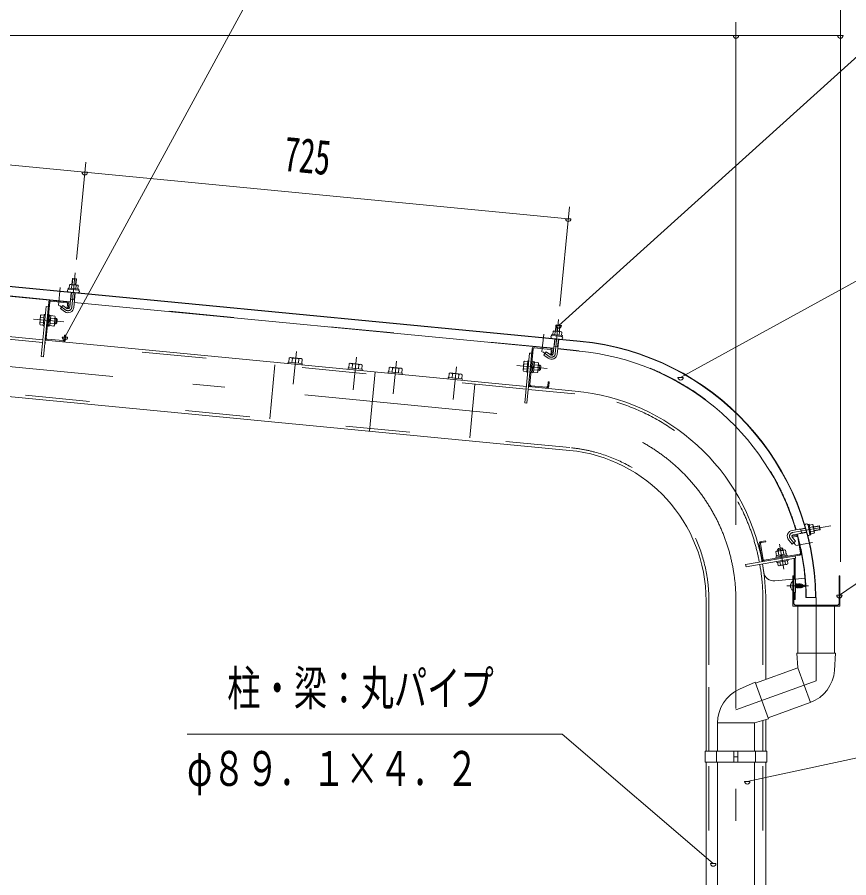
# Model space of a CAD drawing. Units: millimetres, scale not verified. Extents: x -26655 to 26659, y -10500 to 10500.
# Drawn here: x 18766 to 21869, y 5638 to 8851 of the extents above; entities that cross this region are included whole.
import ezdxf
from ezdxf.enums import TextEntityAlignment as Align

# ---------------------------------------------------------------- set-up
doc = ezdxf.new("R2010")
doc.units = ezdxf.units.MM
doc.header["$LTSCALE"] = 60
doc.linetypes.add('USER2', pattern=[10, 4, -6])
doc.linetypes.add('USER3', pattern=[24, 12, -5, 2, -5])
for name, color, linetype, lineweight in [('0-6_2-02BOLD', 7, 'Continuous', 18), ('0-7_2-12HIDDEN', 3, 'USER2', 18), ('0-8_2-22CENTER', 3, 'USER3', 18), ('0-9_2-42THIN', 4, 'Continuous', 18), ('0-A_2-52DIM', 3, 'Continuous', 18)]:
    doc.layers.add(name, color=color, linetype=linetype, lineweight=lineweight)
doc.styles.add('ＭＳ ゴシック', font='')
doc.styles.get('ＭＳ ゴシック').set_extended_font_data('MS Gothic')

msp = doc.modelspace()

# ---------------------------------------------------------------- linework, layer by layer
at = {"layer": '0-6_2-02BOLD'}
for p, q in [((20865.76, 7641.83), (16942.15, 8019.63)), ((16983.59, 8014.38), (20865.64, 7640.58)), ((18963.44, 7787.32), (17174.22, 7959.61)), ((18971.84, 7874.51), (18986.78, 7873.08)), ((18967.77, 7838.64), (18968.99, 7851.39)), ((18985.16, 7849.83), (18983.93, 7837.08)), ((17065.28, 7819.4), (18861.48, 7646.45)), ((18961.64, 7768.5), (18966.92, 7823.4)), ((18981.85, 7821.97), (18976.57, 7767.06)), ((18887.03, 7786.64), (18874.19, 7653.26)), ((18950.12, 7784.58), (18891.4, 7790.24)), ((18953.72, 7780.22), (18952.09, 7763.3)), ((18979.27, 7795.13), (18964.34, 7796.57)), ((20767.6, 7613.6), (18978.38, 7785.89)), ((18873.46, 7770.87), (18881.42, 7770.1)), ((18926.71, 7762.9), (18942.59, 7751.58)), ((18863.68, 7711.02), (18851.73, 7712.17)), ((18853.52, 7730.85), (18865.48, 7729.7)), ((18884.01, 7713.46), (18889.46, 7717.96)), ((18889.94, 7722.94), (18884.49, 7718.44)), ((18890.36, 7727.3), (18904.8, 7725.91)), ((18906.59, 7726.36), (18911.57, 7725.88)), ((18882.45, 7697.29), (18878.46, 7697.67)), ((18887.59, 7698.56), (18882.61, 7699.04)), ((18903, 7707.24), (18888.56, 7708.62)), ((18909.65, 7705.98), (18904.68, 7706.45)), ((20790.92, 7699.35), (20788.81, 7677.43)), ((18877.79, 7648.89), (18936.51, 7643.24)), ((20765.79, 7594.78), (20771.07, 7649.69)), ((20771.92, 7664.92), (20773.15, 7677.67)), ((20786.01, 7648.25), (20780.72, 7593.34)), ((20789.31, 7676.11), (20788.08, 7663.37)), ((18869.44, 7645.68), (20665.63, 7472.73)), ((20695.55, 7616.52), (20754.27, 7610.87)), ((20783.42, 7621.41), (20768.49, 7622.85)), ((20677.61, 7597.15), (20685.57, 7596.38)), ((20678.34, 7479.54), (20691.18, 7612.92)), ((20746.74, 7577.86), (20730.87, 7589.18)), ((20782.53, 7612.17), (20862.16, 7604.5)), ((19776.95, 7563.32), (19776.47, 7558.35)), ((19780.11, 7578.33), (19778.65, 7563.16)), ((19792.32, 7577.15), (19790.86, 7561.98)), ((19815.29, 7559.63), (19816.75, 7574.8)), ((20002.64, 7541.59), (20004.1, 7556.76)), ((20016.31, 7555.58), (20014.85, 7540.41)), ((20039.27, 7538.06), (20040.74, 7553.23)), ((20669.63, 7555.98), (20657.68, 7557.13)), ((20694.52, 7553.58), (20708.96, 7552.19)), ((20053.19, 7536.72), (20052.71, 7531.75)), ((20101.24, 7527.07), (20079.89, 7305.35)), ((20164.16, 7526.04), (20165.62, 7541.21)), ((20190.05, 7538.86), (20188.59, 7523.69)), ((20377.37, 7520.82), (20375.91, 7505.65)), ((20389.58, 7519.64), (20388.12, 7504.47)), ((20654.97, 7529.12), (20666.93, 7527.96)), ((20655.88, 7538.45), (20667.83, 7537.3)), ((20666.69, 7525.49), (20670.67, 7525.11)), ((20688.16, 7539.75), (20693.61, 7544.25)), ((20688.64, 7544.73), (20694.1, 7549.22)), ((20707.16, 7533.52), (20692.72, 7534.91)), ((20374.21, 7505.81), (20373.73, 7500.83)), ((20412.55, 7502.12), (20414.01, 7517.29)), ((20673.59, 7471.96), (20847.79, 7455.19)), ((20740.67, 7469.52), (20681.94, 7475.18)), ((21706.46, 6943.65), (21657.67, 6935.05)), ((21692.07, 6923.98), (21689.14, 6940.59)), ((21735.02, 6948.36), (21722.41, 6946.13)), ((21673.74, 6912.56), (21657, 6909.61)), ((21660.6, 6918.43), (21711.05, 6927.32)), ((21678.43, 6908.92), (21688.61, 6851.21)), ((21725.23, 6930.14), (21737.84, 6932.37)), ((21544.83, 6825.86), (21534.59, 6883.96)), ((21538.53, 6884.66), (21548.78, 6826.55)), ((21541.77, 6889.29), (21558.51, 6892.24)), ((21656.86, 6883.49), (21644.33, 6898.42)), ((21553.41, 6823.31), (21685.37, 6846.58)), ((21607.48, 6841.98), (21604.96, 6856.27)), ((21621.64, 6844.48), (21617.59, 6838.69)), ((21623.44, 6859.53), (21625.95, 6845.24)), ((21611.82, 6817.36), (21613.91, 6805.53)), ((21616.71, 6843.61), (21612.66, 6837.82)), ((21632.39, 6808.79), (21630.3, 6820.62)), ((21641.99, 6822.68), (21641.29, 6826.62)), ((21664.46, 6752.53), (21664.46, 6830.7)), ((21668.21, 6831.36), (21668.21, 6752.53)), ((21660.21, 6752.26), (21592.98, 6746.21)), ((21668.21, 6752.98), (21705.03, 6756.3)), ((21659.17, 6745.23), (21660.21, 6745.23)), ((21669.81, 6733.53), (21669.46, 6734.41)), ((21670.11, 6721.53), (21669.46, 6721.53)), ((21669.81, 6733.53), (21672.81, 6733.53)), ((21669.81, 6733.53), (21672.52, 6721.53)), ((21673.41, 6735.03), (21674.61, 6735.03)), ((21675.22, 6733.53), (21678.21, 6733.53)), ((21675.51, 6721.53), (21676.11, 6720.03)), ((21677.31, 6720.03), (21677.92, 6721.53)), ((21678.81, 6735.03), (21680.01, 6735.03)), ((21682.71, 6720.03), (21683.31, 6721.53)), ((21683.61, 6733.53), (21686.31, 6721.53)), ((21685.41, 6735.03), (21686.01, 6733.53)), ((21686.91, 6720.03), (21688.11, 6720.03)), ((21692.31, 6720.76), (21691.71, 6722.13)), ((21694.11, 6723.09), (21697.12, 6724.29)), ((21694.41, 6731.85), (21695.01, 6733.22)), ((21696.74, 6730.92), (21699.81, 6729.69)), ((21699.51, 6725.25), (21696.81, 6730.89)), ((21669.46, 6702.53), (21663.21, 6702.53)), ((21746.21, 6684.84), (21708.71, 6684.84)), ((21336.04, 6109.94), (21336.04, 6672.44)), ((21336.04, 6672.44), (21336.04, 6109.94)), ((21558.79, 6378.16), (21558.79, 6672.44)), ((21678.18, 6652.53), (21678.18, 6476.62)), ((21815.68, 6476.62), (21815.68, 6652.53)), ((21674.42, 6476.62), (21819.43, 6476.62)), ((21678.18, 6421.61), (21674.43, 6476.62)), ((21819.44, 6476.62), (21815.03, 6412.13)), ((21520.82, 6364.34), (21678.18, 6421.61)), ((21678.18, 6421.61), (21725.21, 6292.41)), ((21519.53, 6367.87), (21460.44, 6341.67)), ((21569.13, 6231.61), (21519.54, 6367.87)), ((21724.88, 6292.29), (21567.85, 6235.13)), ((21378.66, 6216.32), (21516.16, 6216.32)), ((21378.67, 6109.94), (21378.67, 6216.32)), ((21516.16, 6216.32), (21569.13, 6231.61)), ((21516.17, 6109.94), (21516.17, 6216.32)), ((21558.79, 6228.63), (21558.79, 6109.94)), ((21374.66, 6069.93), (21374.66, 6109.93)), ((21439.79, 6069.93), (21439.79, 6109.93)), ((21455.04, 6109.93), (21455.04, 6069.93)), ((21520.16, 6109.93), (21520.16, 6069.93)), ((21439.79, 6089.93), (21455.04, 6089.93)), ((21336.04, 1614.93), (21336.04, 6069.93)), ((21378.67, 6069.93), (21378.67, 1614.93)), ((21516.17, 6069.93), (21516.17, 1614.93)), ((21558.79, 1614.93), (21558.79, 6069.93))]:
    msp.add_line(p, q, dxfattribs=at)
for points in [[(18969.73, 7852.58), (18971.84, 7874.51), (18973.21, 7875.64), (18985.65, 7874.44), (18986.78, 7873.08), (18984.66, 7851.14)], [(18992.01, 7836.31), (18993.24, 7849.06), (18991.19, 7850.52), (18963.2, 7853.21), (18960.91, 7852.17), (18959.69, 7839.42)], [(20826.43, 7233.46), (17023.53, 7599.64), (17044.88, 7821.37), (17057.32, 7820.17)], [(18883.05, 7787.02), (18863.45, 7583.47), (18855.48, 7584.23), (18873.45, 7770.87)], [(18952.09, 7763.3), (18956.07, 7762.91), (18957.71, 7779.83)], [(18951.29, 7763.79), (18935.42, 7775.11), (18926.71, 7762.9)], [(18866.38, 7739.04), (18854.42, 7740.19), (18852.4, 7737.36), (18849.38, 7706), (18850.82, 7702.84), (18862.77, 7701.68)], [(18866.52, 7698.82), (18862.54, 7699.21), (18866.61, 7741.51), (18870.6, 7741.13)], [(18882.45, 7697.29), (18886.53, 7739.59), (18882.54, 7739.98)], [(18886.35, 7737.85), (18891.33, 7737.37), (18887.59, 7698.56)], [(18907.14, 7732.08), (18904.13, 7700.73), (18902.11, 7697.89), (18887.67, 7699.29)], [(18891.26, 7736.64), (18905.71, 7735.25), (18907.14, 7732.08)], [(20796.16, 7662.59), (20797.39, 7675.34), (20795.34, 7676.79), (20767.35, 7679.49), (20765.07, 7678.45), (20763.84, 7665.7)], [(20773.89, 7678.86), (20776, 7700.79), (20777.36, 7701.92), (20789.8, 7700.72), (20790.92, 7699.35), (20776, 7700.79)], [(18940.88, 7646.84), (18942.5, 7663.75), (18946.49, 7663.37), (18944.86, 7646.45)], [(20687.2, 7613.31), (20667.6, 7409.75), (20659.64, 7410.52), (20677.61, 7597.15)], [(20730.87, 7589.18), (20739.58, 7601.39), (20755.44, 7590.08)], [(20757.88, 7606.5), (20756.25, 7589.58), (20760.23, 7589.19), (20761.86, 7606.11)], [(19776.95, 7563.32), (19829.2, 7558.29), (19828.73, 7553.31)], [(19827.5, 7558.45), (19828.96, 7573.62), (19825.28, 7576.25), (19784.22, 7580.2), (19780.11, 7578.33)], [(20004.1, 7556.76), (20008.21, 7558.64), (20049.27, 7554.68), (20052.95, 7552.06), (20051.49, 7536.89)], [(20670.53, 7565.32), (20658.57, 7566.47), (20656.55, 7563.64), (20653.53, 7532.28), (20654.97, 7529.12)], [(20666.69, 7525.49), (20670.77, 7567.79), (20674.75, 7567.41)], [(20682.62, 7523.95), (20686.6, 7523.57), (20690.67, 7565.88), (20686.69, 7566.26)], [(20690.51, 7564.13), (20695.48, 7563.65), (20691.75, 7524.84), (20686.77, 7525.31)], [(20691.82, 7525.57), (20706.26, 7524.18), (20708.28, 7527.01), (20711.3, 7558.36), (20709.86, 7561.53), (20695.41, 7562.93)], [(20710.75, 7552.64), (20715.72, 7552.16), (20713.81, 7532.26), (20708.83, 7532.74)], [(20715.72, 7552.16), (20719.1, 7548.07), (20717.9, 7535.63), (20713.81, 7532.26)], [(20053.19, 7536.72), (20000.93, 7541.75), (20000.45, 7536.78)], [(20149.76, 7522.4), (20150.24, 7527.38), (20202.5, 7522.35), (20202.02, 7517.37)], [(20200.8, 7522.51), (20202.26, 7537.68), (20198.58, 7540.31), (20157.52, 7544.26), (20153.41, 7542.38), (20151.95, 7527.21)], [(20424.76, 7500.95), (20426.22, 7516.12), (20422.55, 7518.74), (20381.48, 7522.69), (20377.37, 7520.82)], [(20374.21, 7505.81), (20426.47, 7500.78), (20425.99, 7495.8)], [(20749.02, 7472.73), (20750.64, 7489.65), (20746.66, 7490.03), (20745.03, 7473.12)], [(21721, 6954.13), (21733.61, 6956.35), (21735.22, 6954.43), (21740.11, 6926.74), (21739.25, 6924.38), (21726.64, 6922.15)], [(21738.97, 6933.2), (21760.67, 6937.03), (21758.06, 6951.8), (21736.37, 6947.97)], [(21760.67, 6937.03), (21761.68, 6938.47), (21759.51, 6950.79), (21758.06, 6951.8)], [(21657, 6909.61), (21656.3, 6913.55), (21673.05, 6916.5)], [(21656.86, 6883.49), (21669.79, 6894.34), (21657.26, 6909.27)], [(21558.51, 6892.24), (21557.82, 6896.18), (21541.08, 6893.23)], [(21635.19, 6846.87), (21632.68, 6861.16), (21629.41, 6862.35), (21598.38, 6856.88), (21595.72, 6854.64), (21598.24, 6840.35)], [(21598.38, 6835.3), (21597.52, 6840.23), (21635.92, 6847), (21636.79, 6842.07)], [(21622.88, 6866.28), (21618.53, 6869.32), (21606.22, 6867.14), (21603.18, 6862.8)], [(21604.05, 6857.88), (21603.18, 6862.8), (21622.88, 6866.28), (21623.74, 6861.35)], [(21686.07, 6842.64), (21483.74, 6806.96), (21485.12, 6799.08), (21669.61, 6831.61), (21668.21, 6839.49)], [(21639.21, 6838.44), (21638.52, 6842.37), (21596.66, 6834.99), (21597.35, 6831.06)], [(21641.99, 6822.68), (21600.13, 6815.3), (21599.44, 6819.24)], [(21602.58, 6815.73), (21604.67, 6803.9), (21607.94, 6802.71)], [(21607.94, 6802.71), (21638.95, 6808.19), (21641.63, 6810.42), (21639.53, 6822.25)], [(21669.46, 6702.53), (21669.46, 6752.53), (21663.21, 6752.53)], [(21659.17, 6745.23), (21659.17, 6709.83), (21660.21, 6709.83)], [(21680.91, 6721.53), (21677.92, 6721.53), (21675.22, 6733.53), (21674.61, 6735.03), (21677.31, 6720.03), (21676.11, 6720.03), (21673.41, 6735.03), (21672.81, 6733.53), (21675.51, 6721.53), (21672.52, 6721.53), (21671.92, 6720.03), (21669.46, 6733.64)], [(21671.92, 6720.03), (21670.71, 6720.03), (21669.46, 6726.98)], [(21669.46, 6724.42), (21670.11, 6721.53), (21670.71, 6720.03)], [(21697.72, 6722.91), (21697.12, 6724.29), (21694.41, 6731.85), (21691.41, 6733.05), (21690.81, 6734.91), (21689.61, 6735.03), (21689.01, 6733.53), (21686.01, 6733.53), (21688.71, 6721.53), (21688.11, 6720.03), (21685.41, 6735.03), (21684.21, 6735.03), (21686.91, 6720.03), (21686.31, 6721.53), (21683.31, 6721.53), (21680.61, 6733.53), (21680.01, 6735.03), (21682.71, 6720.03), (21681.51, 6720.03), (21678.81, 6735.03), (21678.21, 6733.53), (21680.91, 6721.53), (21681.51, 6720.03)], [(21680.61, 6733.53), (21683.61, 6733.53), (21684.21, 6735.03)], [(21688.71, 6721.53), (21690.21, 6721.53), (21691.71, 6722.13), (21689.01, 6733.53)], [(21689.61, 6735.03), (21692.31, 6720.76), (21693.51, 6721.24), (21690.81, 6734.91)], [(21691.41, 6733.05), (21694.11, 6723.09), (21693.51, 6721.24)], [(21702.5, 6726.44), (21699.51, 6725.25), (21698.91, 6723.39), (21697.72, 6722.91), (21695.01, 6733.22), (21696.21, 6732.75), (21698.91, 6723.39)], [(21704.32, 6725.55), (21703.11, 6725.07), (21700.42, 6731.07), (21699.81, 6729.69), (21702.51, 6726.45)], [(21700.42, 6731.07), (21701.62, 6730.59), (21704.32, 6725.55)], [(21703.6, 6726.89), (21705.21, 6727.53), (21702.72, 6728.53)], [(21664.46, 6702.53), (21664.46, 6676.98), (21668.21, 6676.98), (21668.21, 6702.53)]]:
    msp.add_lwpolyline(points, dxfattribs=at)
for points in [[(18955.94, 7839.78), (18995.76, 7835.94), (18995.37, 7831.96), (18955.56, 7835.8)], [(18913.74, 7709.35), (18914.95, 7721.79), (18911.57, 7725.88), (18909.65, 7705.98)], [(20760.09, 7666.06), (20799.91, 7662.23), (20799.52, 7658.25), (20759.71, 7662.08)], [(21727.29, 6918.44), (21723.35, 6917.75), (21716.41, 6957.14), (21720.34, 6957.84)], [(21827.22, 6655.53), (21832.22, 6660.53), (21832.22, 6765.03), (21835.21, 6765.03), (21835.21, 6652.53), (21660.21, 6652.53), (21660.21, 6765.03), (21663.21, 6765.03), (21663.21, 6660.53), (21668.21, 6655.53)], [(21332.04, 6069.93), (21332.04, 6109.93), (21562.79, 6109.93), (21562.79, 6069.93)]]:
    msp.add_lwpolyline(points, close=True, dxfattribs=at)
for centre, radius, start, end in [((18964.38, 7845.87), 7.19, 50.11574, 110.11574), ((18974.62, 7825.12), 26.87, 66.91203, 102.08795), ((18988.63, 7843.54), 7.19, 58.88425, 118.88425), ((18957.57, 7830.59), 5, 84.4998, 264.4998), ((18992.41, 7827.23), 5, 264.50061, 84.50061), ((18891.01, 7786.26), 8, 84.4973, 174.4973), ((18891.01, 7786.26), 4, 84.4973, 174.4973), ((18949.74, 7780.6), 4, 354.5092, 84.50122), ((18949.74, 7780.6), 8, 354.50143, 84.50122), ((18955.1, 7769.13), 21.56, 234.5, 354.5), ((18955.1, 7769.13), 6.57, 234.5, 354.5), ((18856.7, 7706.98), 7.19, 133.77223, 174.49905), ((18876.92, 7719.17), 26.15, 153.47365, 195.52446), ((18859.4, 7735), 7.19, 174.49905, 215.22588), ((18879.61, 7718.91), 26.15, 333.47365, 15.52446), ((18899.83, 7731.11), 7.19, 313.77223, 354.49905), ((18897.14, 7703.08), 7.19, 354.49905, 35.22588), ((18878.16, 7652.87), 8, 174.4973, 264.48845), ((18878.16, 7652.87), 4, 174.4973, 264.48845), ((20761.72, 7656.87), 5, 84.4998, 264.4998), ((20768.54, 7672.16), 7.19, 50.11574, 110.11574), ((20778.77, 7651.4), 26.87, 66.91203, 102.08795), ((20792.78, 7669.82), 7.19, 58.88425, 118.88425), ((20796.56, 7653.51), 5, 264.50061, 84.50061), ((18936.9, 7647.22), 8, 264.49953, 354.50208), ((18936.9, 7647.22), 4, 264.49953, 354.5092), ((20695.17, 7612.54), 8, 84.4973, 174.4973), ((20695.17, 7612.54), 4, 84.4973, 174.4973), ((20772.42, 6672.43), 972.62, 0.73094, 84.50003), ((20772.42, 6672.43), 973.88, 0.73001, 84.5), ((20759.25, 7595.41), 21.56, 234.5, 354.5), ((20753.9, 7606.88), 4, 354.5092, 84.50122), ((20753.9, 7606.88), 8, 354.50143, 84.50122), ((20759.25, 7595.41), 6.57, 234.5, 354.5), ((20772.42, 6672.43), 936.38, 16.43245, 84.5), ((19785.53, 7570.57), 9.46, 44.06885, 84.5), ((19801.45, 7543.93), 34.45, 63.6357, 105.3643), ((19822.16, 7567.04), 9.46, 84.5, 124.92831), ((20009.52, 7549), 9.46, 44.06885, 84.5), ((20025.44, 7522.37), 34.45, 63.6357, 105.3643), ((20046.15, 7545.47), 9.46, 84.5, 124.92831), ((20681.07, 7545.45), 26.15, 153.47365, 195.52446), ((20663.55, 7561.28), 7.19, 174.49905, 215.22588), ((20683.76, 7545.19), 26.15, 333.47365, 15.52446), ((20703.98, 7557.39), 7.19, 313.77223, 354.49905), ((20158.83, 7534.63), 9.46, 44.06885, 84.5), ((20174.75, 7507.99), 34.45, 63.6357, 105.3643), ((20195.46, 7531.1), 9.46, 84.5, 124.92831), ((20382.79, 7513.06), 9.46, 44.06885, 84.5), ((20398.71, 7486.43), 34.45, 63.6357, 105.3643), ((20419.43, 7509.53), 9.46, 84.5, 124.92831), ((20660.85, 7533.26), 7.19, 133.77223, 174.49905), ((20701.29, 7529.37), 7.19, 354.49905, 35.22588), ((20682.32, 7479.16), 8, 174.4973, 264.48845), ((20682.32, 7479.16), 4, 174.4973, 264.48845), ((20741.05, 7473.5), 8, 264.49953, 354.50208), ((20741.05, 7473.5), 4, 264.49953, 354.5092), ((20772.42, 6672.43), 786.38, 10.65315, 84.50005), ((20772.42, 6672.43), 563.62, 0, 84.50003), ((21710.98, 6953.64), 5.95, 10.01471, 190.01471), ((21728.47, 6951.33), 7.19, 335.62325, 35.62325), ((21711.2, 6935.91), 26.87, 352.41954, 27.59546), ((21661.57, 6912.89), 22.5, 99.99847, 220.00092), ((21661.57, 6912.89), 5.62, 100.00249, 220.00249), ((21674.43, 6908.62), 8, 75.34628, 100.00198), ((21674.43, 6908.62), 4, 14.67992, 100.00677), ((20772.42, 6672.43), 936.38, 0.75925, 15.39432), ((21718.77, 6919.48), 4.21, 190.00774, 10.00774), ((21732.71, 6927.34), 7.19, 344.39175, 44.39175), ((21542.46, 6885.35), 8, 100.00313, 190.00211), ((21542.46, 6885.35), 4, 100.00652, 190.00652), ((21601.28, 6850.09), 7.19, 59.27591, 100.00273), ((21618.44, 6833.86), 26.15, 78.97455, 121.02536), ((21629, 6854.98), 7.19, 100.00273, 140.72955), ((21684.68, 6850.52), 4, 280.00652, 10.00652), ((21684.68, 6850.52), 8, 280.00217, 340.37393), ((21552.71, 6827.24), 8, 190.01096, 280.00211), ((21552.71, 6827.24), 4, 190.01537, 280.00652), ((20772.42, 6672.43), 786.38, 0, 10.0701), ((20772.43, 6672.34), 786.38, 7.7531, 10.07008), ((21608.34, 6810.08), 7.19, 280.00273, 320.72955), ((21618.9, 6831.2), 26.15, 258.97455, 301.02536), ((21636.06, 6814.97), 7.19, 239.27591, 280.00273), ((21588.77, 6783.48), 37.5, 187.75275, 276.44838), ((21674.01, 6727.53), 23.1, 129.98303, 230.0168), ((21662.46, 6727.53), 11.55, 137.75334, 222.24648), ((21677.85, 6421.5), 137.5, 290.00024, 356.09424), ((21516.17, 6215.97), 137.5, 113.90668, 180.16823)]:
    msp.add_arc(centre, radius, start, end, dxfattribs=at)
at = {"layer": '0-7_2-12HIDDEN'}
for p, q in [((18963.56, 7788.57), (17174.34, 7960.85)), ((18860.47, 7636), (17064.27, 7808.95)), ((20767.72, 7614.85), (18978.5, 7787.13)), ((20664.62, 7462.27), (18868.43, 7635.23)), ((20827.44, 7243.91), (17036.98, 7608.89)), ((20782.65, 7613.41), (20862.28, 7605.74)), ((19707.62, 7351.74), (19726.96, 7552.56)), ((20473.51, 7480.68), (20454.17, 7279.85)), ((20846.78, 7444.74), (20672.58, 7461.51)), ((21346.53, 6109.94), (21346.53, 6672.44)), ((21346.54, 6672.44), (21346.54, 6109.94)), ((21548.29, 6672.44), (21548.29, 6374.34)), ((21548.29, 6109.93), (21548.29, 6225.59)), ((21346.54, 1614.93), (21346.54, 6069.93)), ((21548.29, 1614.93), (21548.29, 6069.93))]:
    msp.add_line(p, q, dxfattribs=at)
for radius, start, end in [(937.62, 16.42381, 84.5), (775.88, 10.662, 84.50003), (574.12, 0, 84.50003), (937.62, 0.75822, 15.3871), (775.88, 0, 10.07104)]:
    msp.add_arc((20772.42, 6672.43), radius, start, end, dxfattribs=at)
at = {"layer": '0-8_2-22CENTER'}
for p, q in [((18981.5, 7896.58), (18969.1, 7767.78)), ((18919.56, 7774.97), (18925.93, 7841.16)), ((18946.94, 7757.68), (18923.03, 7774.74)), ((16971.99, 7716.49), (20837.11, 7344.33)), ((18939.23, 7713.17), (18826, 7724.08)), ((20785.65, 7722.86), (20773.25, 7594.06)), ((20730.09, 7667.44), (20723.71, 7601.25)), ((19807.15, 7603.11), (19795.41, 7481.17)), ((20727.18, 7601.02), (20751.09, 7583.97)), ((20031.14, 7581.54), (20019.39, 7459.6)), ((20168.7, 7445.23), (20180.45, 7567.17)), ((20404.41, 7545.6), (20392.67, 7423.66)), ((20743.38, 7539.45), (20630.15, 7550.36)), ((21659.13, 6926.73), (21801.21, 6951.79)), ((21626.16, 6790.04), (21609.74, 6883.19)), ((21650.8, 6903.85), (21669.68, 6881.35)), ((21671.3, 6878.11), (21733.6, 6889.09)), ((21717.91, 6727.53), (21637.98, 6727.53)), ((21447.41, -930.07), (21447.41, 6672.44))]:
    msp.add_line(p, q, dxfattribs=at)
msp.add_lwpolyline([(21447.41, 6264.46), (21746.93, 6373.48), (21746.93, 6684.85)], dxfattribs=at)
for centre, radius, start, end in [((18955.1, 7769.13), 14.06, 234.5, 354.5), ((20759.25, 7595.41), 14.06, 234.5, 354.5), ((20772.42, 6672.43), 675, 0, 84.50003), ((21661.57, 6912.89), 14.06, 100.00238, 219.99998)]:
    msp.add_arc(centre, radius, start, end, dxfattribs=at)
at = {"layer": '0-9_2-42THIN'}
for p, q in [((18973.21, 7875.64), (18970.98, 7852.46)), ((18983.42, 7851.26), (18985.65, 7874.44)), ((18906.36, 7723.87), (18913.82, 7723.15)), ((18912.38, 7708.22), (18904.92, 7708.94)), ((20777.36, 7701.92), (20775.13, 7678.75)), ((20787.57, 7677.55), (20789.8, 7700.72)), ((20769.74, 7622.73), (20772.32, 7649.56)), ((20784.76, 7648.37), (20782.18, 7621.53)), ((20768.04, 7618.2), (20769.74, 7622.73)), ((20782.18, 7621.53), (20782.97, 7616.77)), ((20716.54, 7534.5), (20709.08, 7535.22)), ((20710.51, 7550.15), (20717.97, 7549.43)), ((21706.89, 6942.18), (21689.41, 6939.1)), ((21736.58, 6946.73), (21759.51, 6950.79)), ((21689.41, 6939.09), (21683.55, 6939.6)), ((21691.81, 6925.48), (21686.48, 6922.99)), ((21691.81, 6925.48), (21710.65, 6928.8)), ((21761.68, 6938.47), (21738.75, 6934.43)), ((21606.51, 6858.31), (21605.21, 6865.7)), ((21619.98, 6868.3), (21621.28, 6860.92))]:
    msp.add_line(p, q, dxfattribs=at)
for points in [[(18963.89, 7791.92), (18965.58, 7796.44), (18968.17, 7823.28)], [(18980.61, 7822.09), (18978.02, 7795.25), (18978.82, 7790.48)]]:
    msp.add_lwpolyline(points, dxfattribs=at)
at = {"layer": '0-A_2-52DIM'}
for p, q in [((18943.54, 7656.37), (20047.41, 9689.93)), ((22497.41, 9244.93), (20786.35, 7699.55)), ((21837.41, 6817.44), (21837.41, 9182.47)), ((21447.42, 6955.97), (21447.42, 8832.47)), ((21837.41, 8782.47), (16837.42, 8782.47)), ((21457.42, 8782.47), (21437.42, 8782.47)), ((21847.41, 8782.47), (21827.41, 8782.47)), ((16887.5, 8477.09), (20821.8, 8098.25)), ((18986.29, 7946.36), (19021.24, 8309.3)), ((19027.65, 8271.97), (19007.65, 8271.97)), ((20826.14, 8143.3), (20790.45, 7772.64)), ((20831.8, 8098.25), (20811.8, 8098.25)), ((20796.35, 7699.55), (20776.35, 7699.55)), ((18953.54, 7656.37), (18933.54, 7656.37)), ((21251.12, 7506.15), (21231.12, 7506.15)), ((21843.48, 6692.54), (21823.48, 6692.54)), ((20799.27, 6174), (19399.27, 6174)), ((20799.27, 6174), (21362.74, 5690.61)), ((21499.9, 5997.63), (21479.9, 5997.63)), ((21372.74, 5690.61), (21352.74, 5690.61))]:
    msp.add_line(p, q, dxfattribs=at)
for points in [[(21241.12, 7506.15), (22497.41, 8194.93), (25097.41, 8194.93)], [(24197.42, 7144.93), (22497.41, 7144.93), (21833.48, 6692.54)], [(21489.9, 5997.63), (23547.42, 6439.95), (25547.41, 6439.95)]]:
    msp.add_lwpolyline(points, dxfattribs=at)
for centre in [(21447.42, 8782.47), (21837.41, 8782.47), (19017.65, 8271.97), (20821.8, 8098.25), (20786.35, 7699.55), (18943.54, 7656.37), (21241.12, 7506.15), (21833.48, 6692.54), (21489.9, 5997.63), (21362.74, 5690.61)]:
    msp.add_arc(centre, 10, 180, 0, dxfattribs=at)

# ---------------------------------------------------------------- texts
at = {"layer": '0-A_2-52DIM', "color": 7, "style": 'ＭＳ ゴシック', "width": 0.65}
msp.add_text('725', height=130.2, rotation=354.501, dxfattribs=at).set_placement((19752.48, 8238.89), align=Align.BOTTOM_LEFT)
at = {"layer": '0-A_2-52DIM', "color": 7, "style": 'ＭＳ ゴシック', "width": 0.7}
for s, p in [('柱・梁：丸パイプ', (19549.27, 6241.77)), ('φ８９．１×４．２', (19399.27, 5941.77))]:
    msp.add_text(s, height=130.2, dxfattribs=at).set_placement(p, align=Align.BOTTOM_LEFT)

doc.saveas('drawing.dxf')
